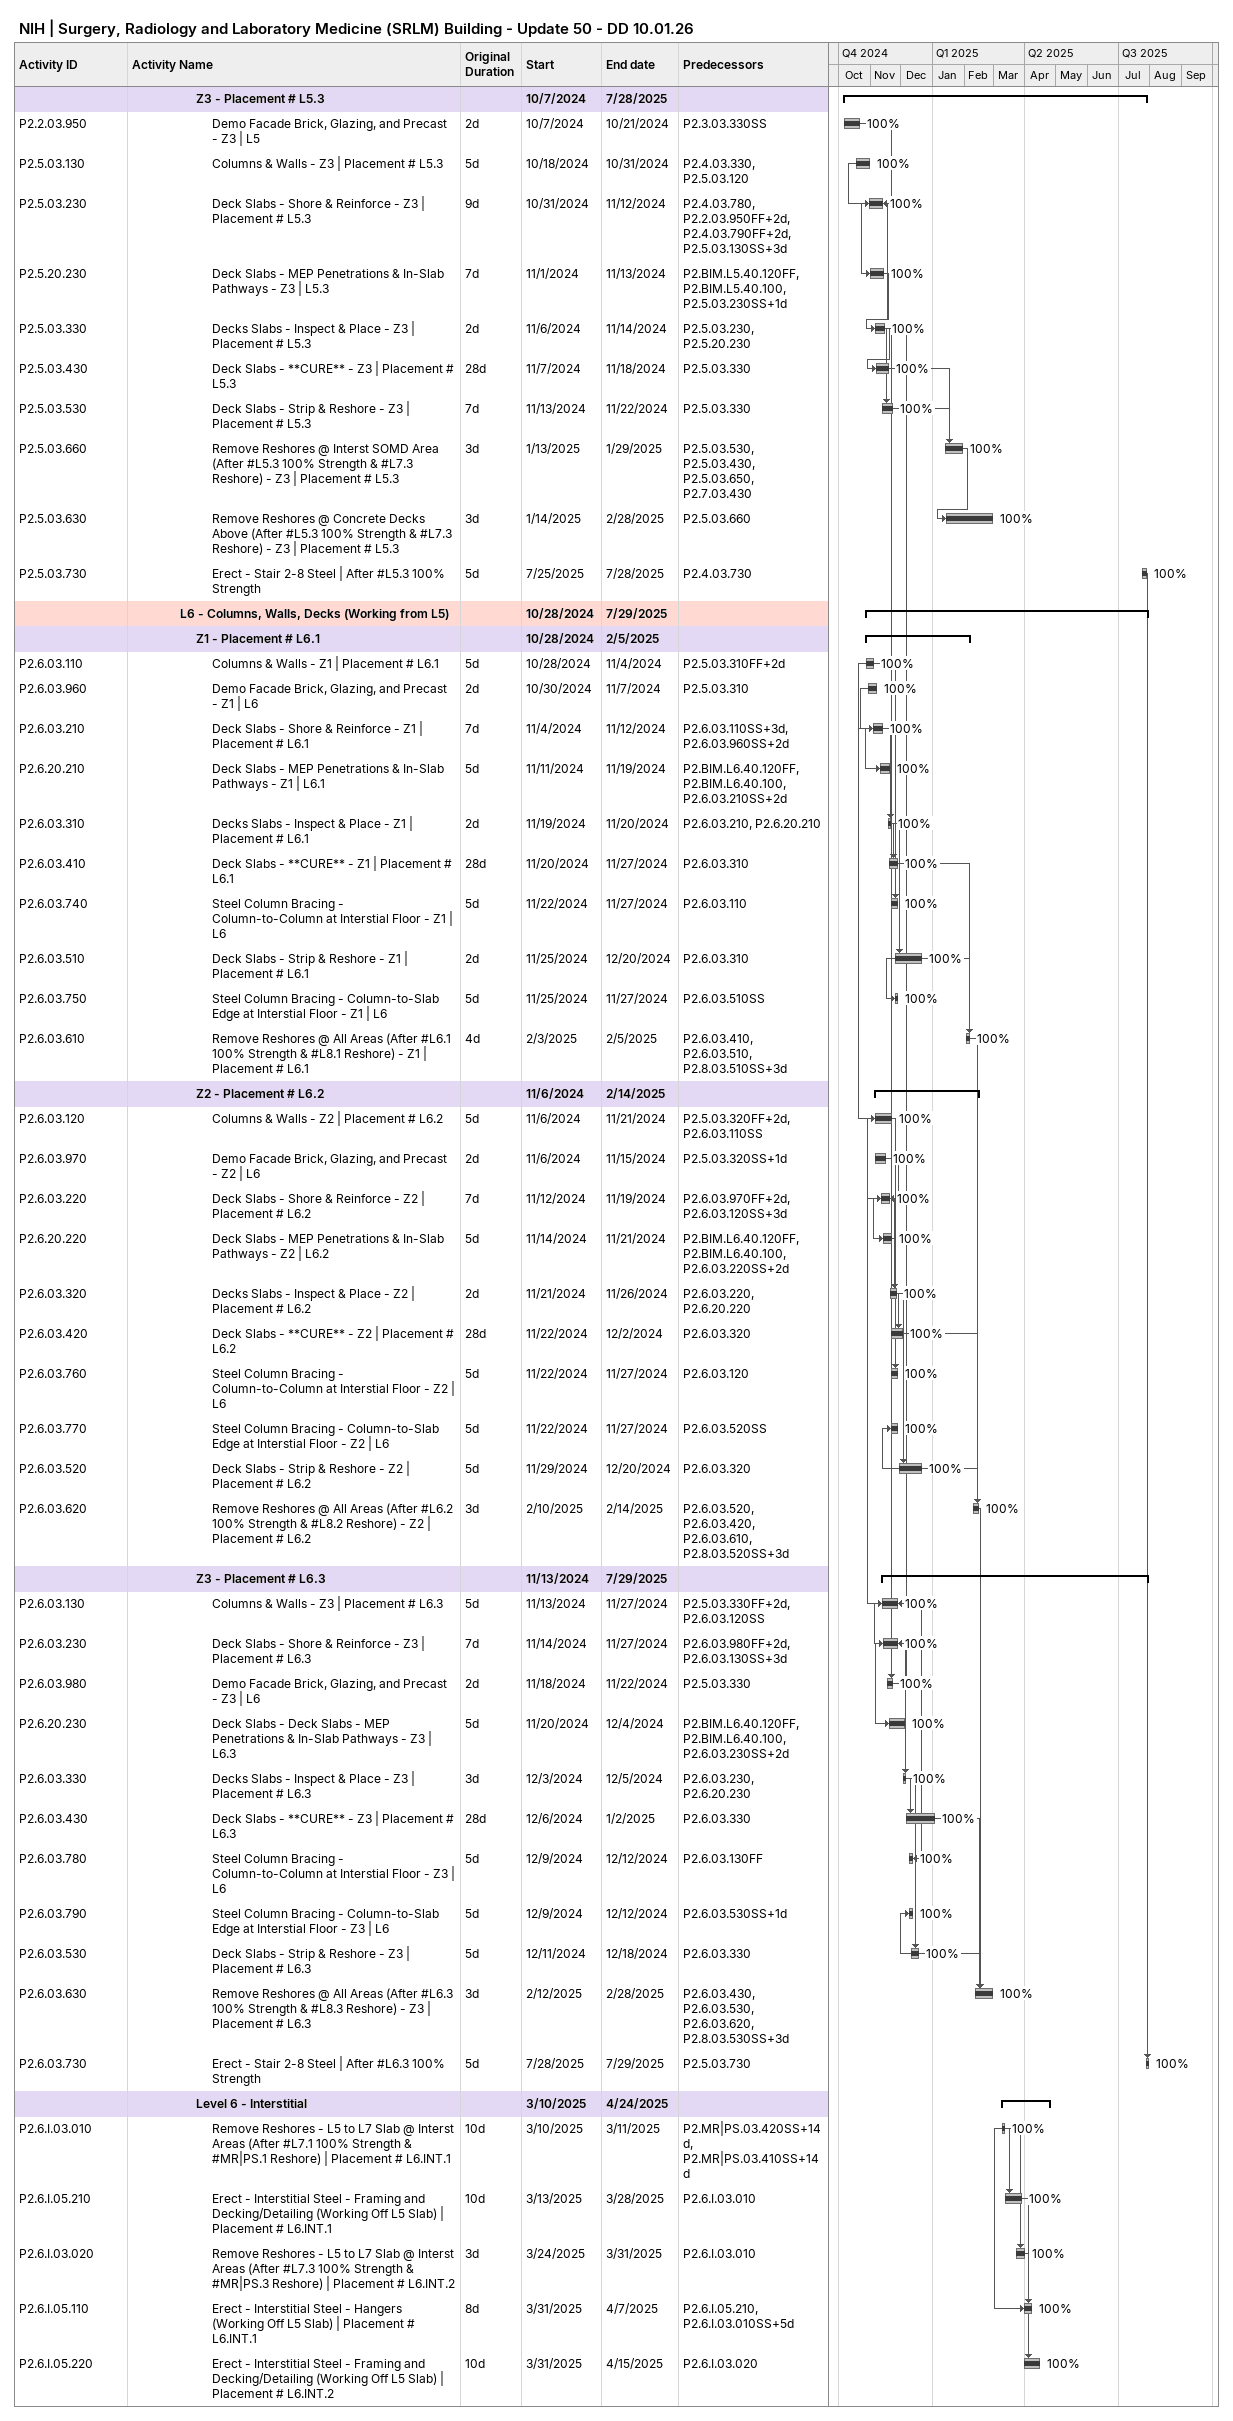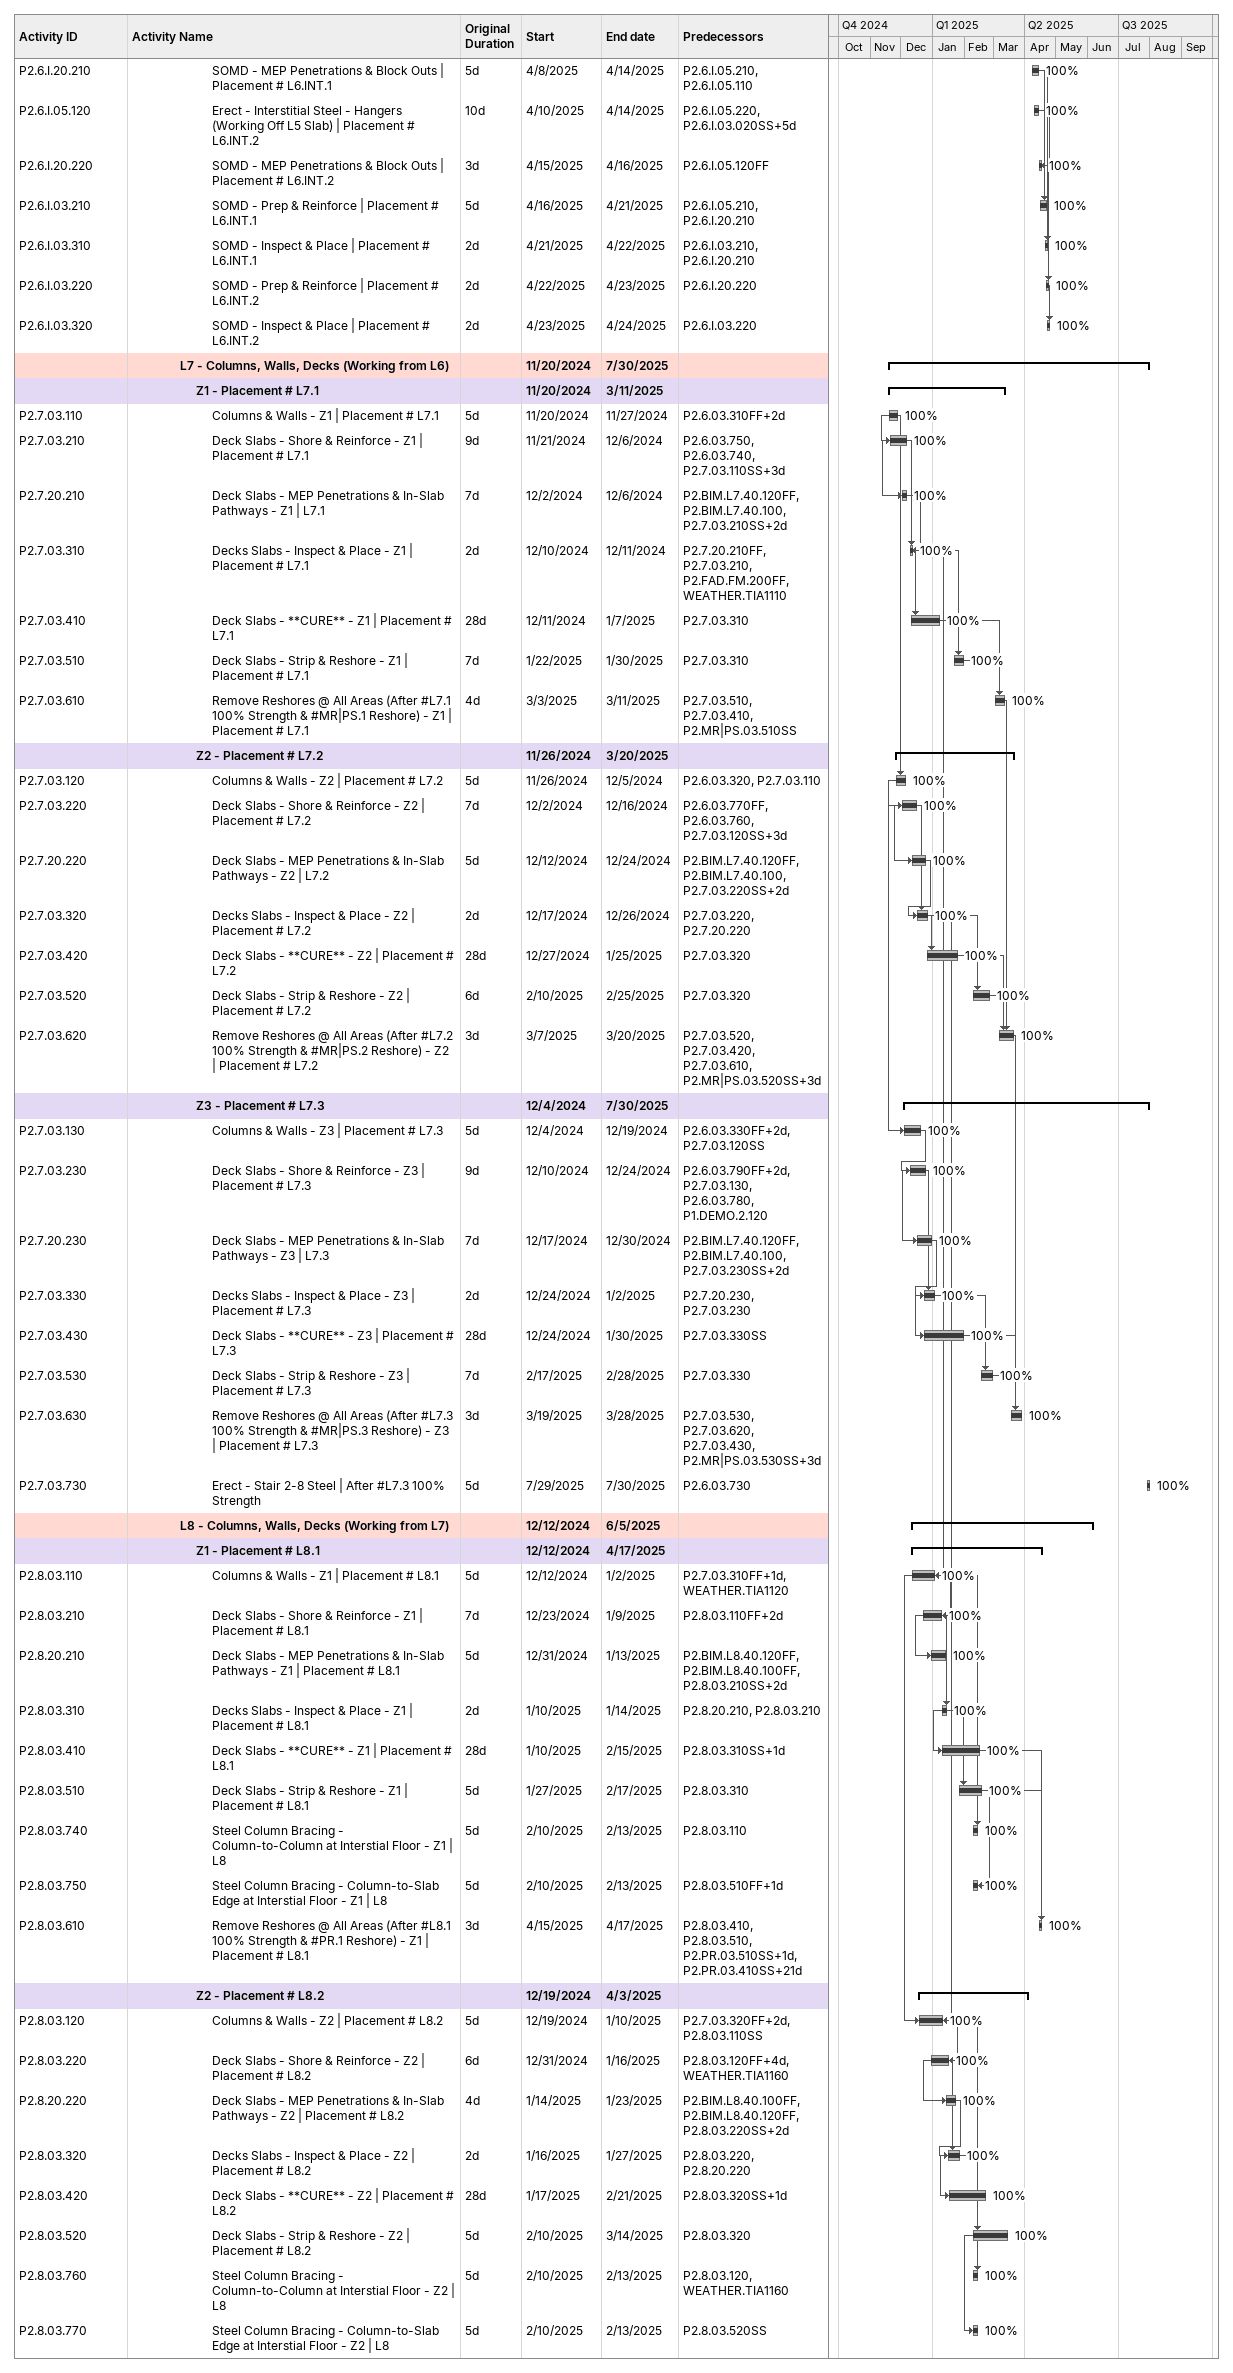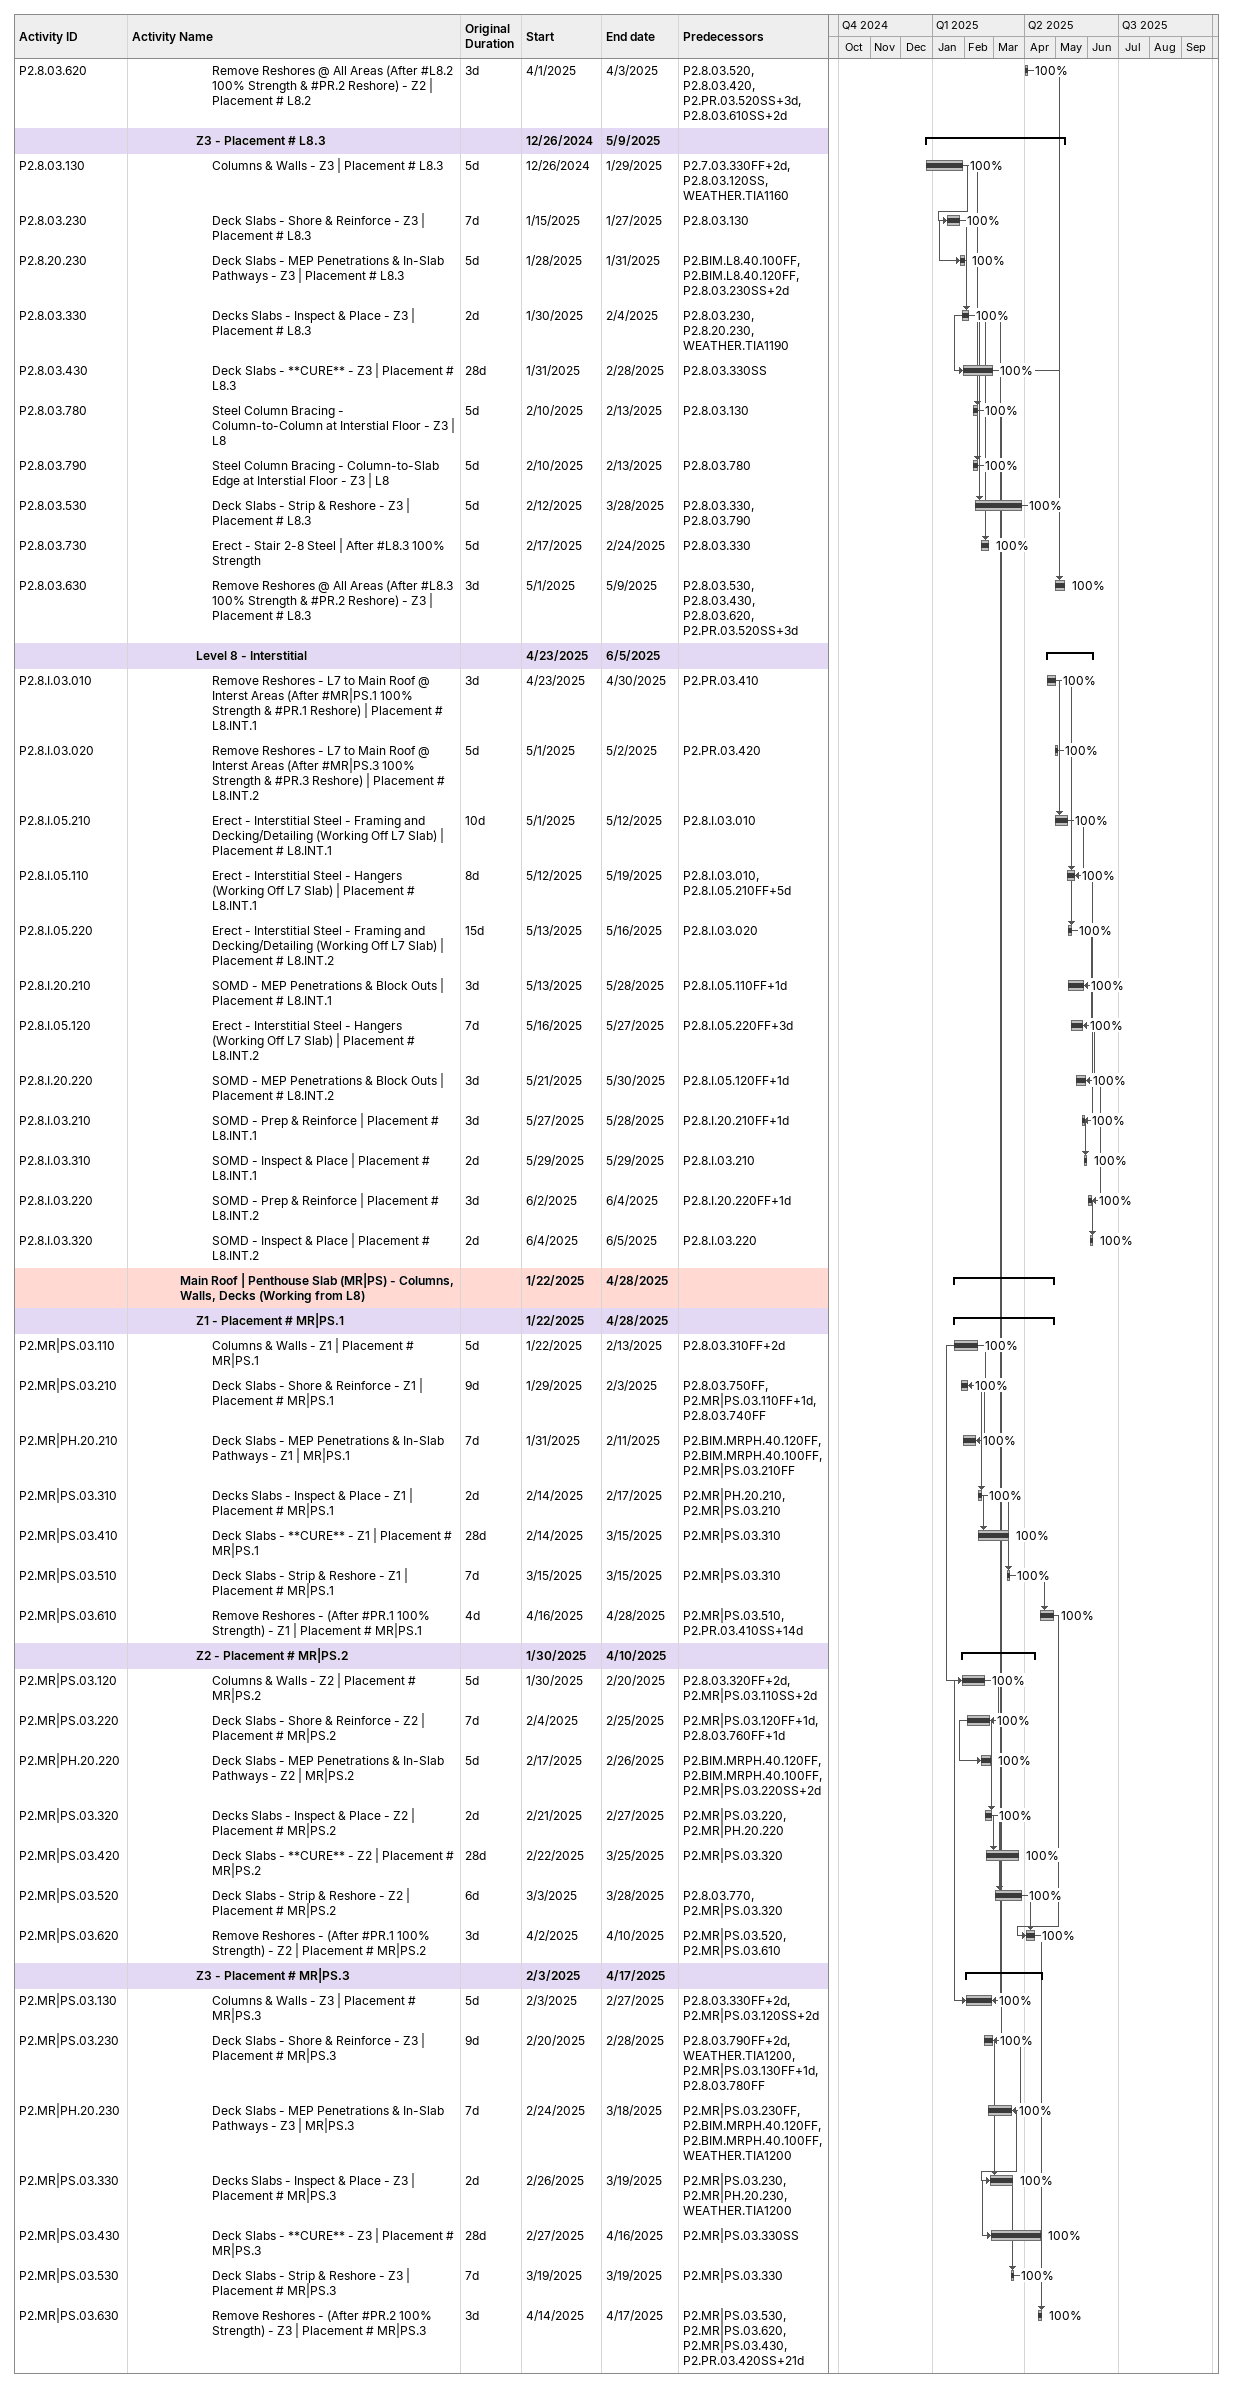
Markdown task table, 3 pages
NIH | Surgery, Radiology and Laboratory Medicine (SRLM) Building - Update 50 - DD 10.01.26

| ID | Level | Task | Original duration | Start | Finish | Predecessors | % complete |
|---|---|---|---|---|---|---|---|
|  | 5 | **Z3 - Placement # L5.3** |  | 2024-10-07 | 2025-07-28 |  |  |
| P2.2.03.950 | 6 | Demo Facade Brick, Glazing, and Precast - Z3 \| L5 | 2d | 2024-10-07 | 2024-10-21 | P2.3.03.330SS | 100 |
| P2.5.03.130 | 6 | Columns & Walls - Z3 \| Placement # L5.3 | 5d | 2024-10-18 | 2024-10-31 | P2.4.03.330, P2.5.03.120 | 100 |
| P2.5.03.230 | 6 | Deck Slabs - Shore & Reinforce - Z3 \| Placement # L5.3 | 9d | 2024-10-31 | 2024-11-12 | P2.4.03.780, P2.2.03.950FF+2d, P2.4.03.790FF+2d, P2.5.03.130SS+3d | 100 |
| P2.5.20.230 | 6 | Deck Slabs - MEP Penetrations & In-Slab Pathways - Z3 \| L5.3 | 7d | 2024-11-01 | 2024-11-13 | P2.BIM.L5.40.120FF, P2.BIM.L5.40.100, P2.5.03.230SS+1d | 100 |
| P2.5.03.330 | 6 | Decks Slabs - Inspect & Place - Z3 \| Placement # L5.3 | 2d | 2024-11-06 | 2024-11-14 | P2.5.03.230, P2.5.20.230 | 100 |
| P2.5.03.430 | 6 | Deck Slabs - **CURE** - Z3 \| Placement # L5.3 | 28d | 2024-11-07 | 2024-11-18 | P2.5.03.330 | 100 |
| P2.5.03.530 | 6 | Deck Slabs - Strip & Reshore - Z3 \| Placement # L5.3 | 7d | 2024-11-13 | 2024-11-22 | P2.5.03.330 | 100 |
| P2.5.03.660 | 6 | Remove Reshores @ Interst SOMD Area (After #L5.3 100% Strength & #L7.3 Reshore) - Z3 \| Placement # L5.3 | 3d | 2025-01-13 | 2025-01-29 | P2.5.03.530, P2.5.03.430, P2.5.03.650, P2.7.03.430 | 100 |
| P2.5.03.630 | 6 | Remove Reshores @ Concrete Decks Above (After #L5.3 100% Strength & #L7.3 Reshore) - Z3 \| Placement # L5.3 | 3d | 2025-01-14 | 2025-02-28 | P2.5.03.660 | 100 |
| P2.5.03.730 | 6 | Erect - Stair 2-8 Steel \| After #L5.3 100% Strength | 5d | 2025-07-25 | 2025-07-28 | P2.4.03.730 | 100 |
|  | 4 | **L6 - Columns, Walls, Decks (Working from L5)** |  | 2024-10-28 | 2025-07-29 |  |  |
|  | 5 | **Z1 - Placement # L6.1** |  | 2024-10-28 | 2025-02-05 |  |  |
| P2.6.03.110 | 6 | Columns & Walls - Z1 \| Placement # L6.1 | 5d | 2024-10-28 | 2024-11-04 | P2.5.03.310FF+2d | 100 |
| P2.6.03.960 | 6 | Demo Facade Brick, Glazing, and Precast - Z1 \| L6 | 2d | 2024-10-30 | 2024-11-07 | P2.5.03.310 | 100 |
| P2.6.03.210 | 6 | Deck Slabs - Shore & Reinforce - Z1 \| Placement # L6.1 | 7d | 2024-11-04 | 2024-11-12 | P2.6.03.110SS+3d, P2.6.03.960SS+2d | 100 |
| P2.6.20.210 | 6 | Deck Slabs - MEP Penetrations & In-Slab Pathways - Z1 \| L6.1 | 5d | 2024-11-11 | 2024-11-19 | P2.BIM.L6.40.120FF, P2.BIM.L6.40.100, P2.6.03.210SS+2d | 100 |
| P2.6.03.310 | 6 | Decks Slabs - Inspect & Place - Z1 \| Placement # L6.1 | 2d | 2024-11-19 | 2024-11-20 | P2.6.03.210, P2.6.20.210 | 100 |
| P2.6.03.410 | 6 | Deck Slabs - **CURE** - Z1 \| Placement # L6.1 | 28d | 2024-11-20 | 2024-11-27 | P2.6.03.310 | 100 |
| P2.6.03.740 | 6 | Steel Column Bracing - Column-to-Column at Interstial Floor - Z1 \| L6 | 5d | 2024-11-22 | 2024-11-27 | P2.6.03.110 | 100 |
| P2.6.03.510 | 6 | Deck Slabs - Strip & Reshore - Z1 \| Placement # L6.1 | 2d | 2024-11-25 | 2024-12-20 | P2.6.03.310 | 100 |
| P2.6.03.750 | 6 | Steel Column Bracing - Column-to-Slab Edge at Interstial Floor - Z1 \| L6 | 5d | 2024-11-25 | 2024-11-27 | P2.6.03.510SS | 100 |
| P2.6.03.610 | 6 | Remove Reshores @ All Areas (After #L6.1 100% Strength & #L8.1 Reshore) - Z1 \| Placement # L6.1 | 4d | 2025-02-03 | 2025-02-05 | P2.6.03.410, P2.6.03.510, P2.8.03.510SS+3d | 100 |
|  | 5 | **Z2 - Placement # L6.2** |  | 2024-11-06 | 2025-02-14 |  |  |
| P2.6.03.120 | 6 | Columns & Walls - Z2 \| Placement # L6.2 | 5d | 2024-11-06 | 2024-11-21 | P2.5.03.320FF+2d, P2.6.03.110SS | 100 |
| P2.6.03.970 | 6 | Demo Facade Brick, Glazing, and Precast - Z2 \| L6 | 2d | 2024-11-06 | 2024-11-15 | P2.5.03.320SS+1d | 100 |
| P2.6.03.220 | 6 | Deck Slabs - Shore & Reinforce - Z2 \| Placement # L6.2 | 7d | 2024-11-12 | 2024-11-19 | P2.6.03.970FF+2d, P2.6.03.120SS+3d | 100 |
| P2.6.20.220 | 6 | Deck Slabs - MEP Penetrations & In-Slab Pathways - Z2 \| L6.2 | 5d | 2024-11-14 | 2024-11-21 | P2.BIM.L6.40.120FF, P2.BIM.L6.40.100, P2.6.03.220SS+2d | 100 |
| P2.6.03.320 | 6 | Decks Slabs - Inspect & Place - Z2 \| Placement # L6.2 | 2d | 2024-11-21 | 2024-11-26 | P2.6.03.220, P2.6.20.220 | 100 |
| P2.6.03.420 | 6 | Deck Slabs - **CURE** - Z2 \| Placement # L6.2 | 28d | 2024-11-22 | 2024-12-02 | P2.6.03.320 | 100 |
| P2.6.03.760 | 6 | Steel Column Bracing - Column-to-Column at Interstial Floor - Z2 \| L6 | 5d | 2024-11-22 | 2024-11-27 | P2.6.03.120 | 100 |
| P2.6.03.770 | 6 | Steel Column Bracing - Column-to-Slab Edge at Interstial Floor - Z2 \| L6 | 5d | 2024-11-22 | 2024-11-27 | P2.6.03.520SS | 100 |
| P2.6.03.520 | 6 | Deck Slabs - Strip & Reshore - Z2 \| Placement # L6.2 | 5d | 2024-11-29 | 2024-12-20 | P2.6.03.320 | 100 |
| P2.6.03.620 | 6 | Remove Reshores @ All Areas (After #L6.2 100% Strength & #L8.2 Reshore) - Z2 \| Placement # L6.2 | 3d | 2025-02-10 | 2025-02-14 | P2.6.03.520, P2.6.03.420, P2.6.03.610, P2.8.03.520SS+3d | 100 |
|  | 5 | **Z3 - Placement # L6.3** |  | 2024-11-13 | 2025-07-29 |  |  |
| P2.6.03.130 | 6 | Columns & Walls - Z3 \| Placement # L6.3 | 5d | 2024-11-13 | 2024-11-27 | P2.5.03.330FF+2d, P2.6.03.120SS | 100 |
| P2.6.03.230 | 6 | Deck Slabs - Shore & Reinforce - Z3 \| Placement # L6.3 | 7d | 2024-11-14 | 2024-11-27 | P2.6.03.980FF+2d, P2.6.03.130SS+3d | 100 |
| P2.6.03.980 | 6 | Demo Facade Brick, Glazing, and Precast - Z3 \| L6 | 2d | 2024-11-18 | 2024-11-22 | P2.5.03.330 | 100 |
| P2.6.20.230 | 6 | Deck Slabs - Deck Slabs - MEP Penetrations & In-Slab Pathways - Z3 \| L6.3 | 5d | 2024-11-20 | 2024-12-04 | P2.BIM.L6.40.120FF, P2.BIM.L6.40.100, P2.6.03.230SS+2d | 100 |
| P2.6.03.330 | 6 | Decks Slabs - Inspect & Place - Z3 \| Placement # L6.3 | 3d | 2024-12-03 | 2024-12-05 | P2.6.03.230, P2.6.20.230 | 100 |
| P2.6.03.430 | 6 | Deck Slabs - **CURE** - Z3 \| Placement # L6.3 | 28d | 2024-12-06 | 2025-01-02 | P2.6.03.330 | 100 |
| P2.6.03.780 | 6 | Steel Column Bracing - Column-to-Column at Interstial Floor - Z3 \| L6 | 5d | 2024-12-09 | 2024-12-12 | P2.6.03.130FF | 100 |
| P2.6.03.790 | 6 | Steel Column Bracing - Column-to-Slab Edge at Interstial Floor - Z3 \| L6 | 5d | 2024-12-09 | 2024-12-12 | P2.6.03.530SS+1d | 100 |
| P2.6.03.530 | 6 | Deck Slabs - Strip & Reshore - Z3 \| Placement # L6.3 | 5d | 2024-12-11 | 2024-12-18 | P2.6.03.330 | 100 |
| P2.6.03.630 | 6 | Remove Reshores @ All Areas (After #L6.3 100% Strength & #L8.3 Reshore) - Z3 \| Placement # L6.3 | 3d | 2025-02-12 | 2025-02-28 | P2.6.03.430, P2.6.03.530, P2.6.03.620, P2.8.03.530SS+3d | 100 |
| P2.6.03.730 | 6 | Erect - Stair 2-8 Steel \| After #L6.3 100% Strength | 5d | 2025-07-28 | 2025-07-29 | P2.5.03.730 | 100 |
|  | 5 | **Level 6 - Interstitial** |  | 2025-03-10 | 2025-04-24 |  |  |
| P2.6.I.03.010 | 6 | Remove Reshores - L5 to L7 Slab @ Interst Areas (After #L7.1 100% Strength & #MR\|PS.1 Reshore) \| Placement # L6.INT.1 | 10d | 2025-03-10 | 2025-03-11 | P2.MR\|PS.03.420SS+14d, P2.MR\|PS.03.410SS+14d | 100 |
| P2.6.I.05.210 | 6 | Erect - Interstitial Steel - Framing and Decking/Detailing (Working Off L5 Slab) \| Placement # L6.INT.1 | 10d | 2025-03-13 | 2025-03-28 | P2.6.I.03.010 | 100 |
| P2.6.I.03.020 | 6 | Remove Reshores - L5 to L7 Slab @ Interst Areas (After #L7.3 100% Strength & #MR\|PS.3 Reshore) \| Placement # L6.INT.2 | 3d | 2025-03-24 | 2025-03-31 | P2.6.I.03.010 | 100 |
| P2.6.I.05.110 | 6 | Erect - Interstitial Steel - Hangers (Working Off L5 Slab) \| Placement # L6.INT.1 | 8d | 2025-03-31 | 2025-04-07 | P2.6.I.05.210, P2.6.I.03.010SS+5d | 100 |
| P2.6.I.05.220 | 6 | Erect - Interstitial Steel - Framing and Decking/Detailing (Working Off L5 Slab) \| Placement # L6.INT.2 | 10d | 2025-03-31 | 2025-04-15 | P2.6.I.03.020 | 100 |
| P2.6.I.20.210 | 6 | SOMD - MEP Penetrations & Block Outs \| Placement # L6.INT.1 | 5d | 2025-04-08 | 2025-04-14 | P2.6.I.05.210, P2.6.I.05.110 | 100 |
| P2.6.I.05.120 | 6 | Erect - Interstitial Steel - Hangers (Working Off L5 Slab) \| Placement # L6.INT.2 | 10d | 2025-04-10 | 2025-04-14 | P2.6.I.05.220, P2.6.I.03.020SS+5d | 100 |
| P2.6.I.20.220 | 6 | SOMD - MEP Penetrations & Block Outs \| Placement # L6.INT.2 | 3d | 2025-04-15 | 2025-04-16 | P2.6.I.05.120FF | 100 |
| P2.6.I.03.210 | 6 | SOMD - Prep & Reinforce \| Placement # L6.INT.1 | 5d | 2025-04-16 | 2025-04-21 | P2.6.I.05.210, P2.6.I.20.210 | 100 |
| P2.6.I.03.310 | 6 | SOMD - Inspect & Place \| Placement # L6.INT.1 | 2d | 2025-04-21 | 2025-04-22 | P2.6.I.03.210, P2.6.I.20.210 | 100 |
| P2.6.I.03.220 | 6 | SOMD - Prep & Reinforce \| Placement # L6.INT.2 | 2d | 2025-04-22 | 2025-04-23 | P2.6.I.20.220 | 100 |
| P2.6.I.03.320 | 6 | SOMD - Inspect & Place \| Placement # L6.INT.2 | 2d | 2025-04-23 | 2025-04-24 | P2.6.I.03.220 | 100 |
|  | 4 | **L7 - Columns, Walls, Decks (Working from L6)** |  | 2024-11-20 | 2025-07-30 |  |  |
|  | 5 | **Z1 - Placement # L7.1** |  | 2024-11-20 | 2025-03-11 |  |  |
| P2.7.03.110 | 6 | Columns & Walls - Z1 \| Placement # L7.1 | 5d | 2024-11-20 | 2024-11-27 | P2.6.03.310FF+2d | 100 |
| P2.7.03.210 | 6 | Deck Slabs - Shore & Reinforce - Z1 \| Placement # L7.1 | 9d | 2024-11-21 | 2024-12-06 | P2.6.03.750, P2.6.03.740, P2.7.03.110SS+3d | 100 |
| P2.7.20.210 | 6 | Deck Slabs - MEP Penetrations & In-Slab Pathways - Z1 \| L7.1 | 7d | 2024-12-02 | 2024-12-06 | P2.BIM.L7.40.120FF, P2.BIM.L7.40.100, P2.7.03.210SS+2d | 100 |
| P2.7.03.310 | 6 | Decks Slabs - Inspect & Place - Z1 \| Placement # L7.1 | 2d | 2024-12-10 | 2024-12-11 | P2.7.20.210FF, P2.7.03.210, P2.FAD.FM.200FF, WEATHER.TIA1110 | 100 |
| P2.7.03.410 | 6 | Deck Slabs - **CURE** - Z1 \| Placement # L7.1 | 28d | 2024-12-11 | 2025-01-07 | P2.7.03.310 | 100 |
| P2.7.03.510 | 6 | Deck Slabs - Strip & Reshore - Z1 \| Placement # L7.1 | 7d | 2025-01-22 | 2025-01-30 | P2.7.03.310 | 100 |
| P2.7.03.610 | 6 | Remove Reshores @ All Areas (After #L7.1 100% Strength & #MR\|PS.1 Reshore) - Z1 \| Placement # L7.1 | 4d | 2025-03-03 | 2025-03-11 | P2.7.03.510, P2.7.03.410, P2.MR\|PS.03.510SS | 100 |
|  | 5 | **Z2 - Placement # L7.2** |  | 2024-11-26 | 2025-03-20 |  |  |
| P2.7.03.120 | 6 | Columns & Walls - Z2 \| Placement # L7.2 | 5d | 2024-11-26 | 2024-12-05 | P2.6.03.320, P2.7.03.110 | 100 |
| P2.7.03.220 | 6 | Deck Slabs - Shore & Reinforce - Z2 \| Placement # L7.2 | 7d | 2024-12-02 | 2024-12-16 | P2.6.03.770FF, P2.6.03.760, P2.7.03.120SS+3d | 100 |
| P2.7.20.220 | 6 | Deck Slabs - MEP Penetrations & In-Slab Pathways - Z2 \| L7.2 | 5d | 2024-12-12 | 2024-12-24 | P2.BIM.L7.40.120FF, P2.BIM.L7.40.100, P2.7.03.220SS+2d | 100 |
| P2.7.03.320 | 6 | Decks Slabs - Inspect & Place - Z2 \| Placement # L7.2 | 2d | 2024-12-17 | 2024-12-26 | P2.7.03.220, P2.7.20.220 | 100 |
| P2.7.03.420 | 6 | Deck Slabs - **CURE** - Z2 \| Placement # L7.2 | 28d | 2024-12-27 | 2025-01-25 | P2.7.03.320 | 100 |
| P2.7.03.520 | 6 | Deck Slabs - Strip & Reshore - Z2 \| Placement # L7.2 | 6d | 2025-02-10 | 2025-02-25 | P2.7.03.320 | 100 |
| P2.7.03.620 | 6 | Remove Reshores @ All Areas (After #L7.2 100% Strength & #MR\|PS.2 Reshore) - Z2 \| Placement # L7.2 | 3d | 2025-03-07 | 2025-03-20 | P2.7.03.520, P2.7.03.420, P2.7.03.610, P2.MR\|PS.03.520SS+3d | 100 |
|  | 5 | **Z3 - Placement # L7.3** |  | 2024-12-04 | 2025-07-30 |  |  |
| P2.7.03.130 | 6 | Columns & Walls - Z3 \| Placement # L7.3 | 5d | 2024-12-04 | 2024-12-19 | P2.6.03.330FF+2d, P2.7.03.120SS | 100 |
| P2.7.03.230 | 6 | Deck Slabs - Shore & Reinforce - Z3 \| Placement # L7.3 | 9d | 2024-12-10 | 2024-12-24 | P2.6.03.790FF+2d, P2.7.03.130, P2.6.03.780, P1.DEMO.2.120 | 100 |
| P2.7.20.230 | 6 | Deck Slabs - MEP Penetrations & In-Slab Pathways - Z3 \| L7.3 | 7d | 2024-12-17 | 2024-12-30 | P2.BIM.L7.40.120FF, P2.BIM.L7.40.100, P2.7.03.230SS+2d | 100 |
| P2.7.03.330 | 6 | Decks Slabs - Inspect & Place - Z3 \| Placement # L7.3 | 2d | 2024-12-24 | 2025-01-02 | P2.7.20.230, P2.7.03.230 | 100 |
| P2.7.03.430 | 6 | Deck Slabs - **CURE** - Z3 \| Placement # L7.3 | 28d | 2024-12-24 | 2025-01-30 | P2.7.03.330SS | 100 |
| P2.7.03.530 | 6 | Deck Slabs - Strip & Reshore - Z3 \| Placement # L7.3 | 7d | 2025-02-17 | 2025-02-28 | P2.7.03.330 | 100 |
| P2.7.03.630 | 6 | Remove Reshores @ All Areas (After #L7.3 100% Strength & #MR\|PS.3 Reshore) - Z3 \| Placement # L7.3 | 3d | 2025-03-19 | 2025-03-28 | P2.7.03.530, P2.7.03.620, P2.7.03.430, P2.MR\|PS.03.530SS+3d | 100 |
| P2.7.03.730 | 6 | Erect - Stair 2-8 Steel \| After #L7.3 100% Strength | 5d | 2025-07-29 | 2025-07-30 | P2.6.03.730 | 100 |
|  | 4 | **L8 - Columns, Walls, Decks (Working from L7)** |  | 2024-12-12 | 2025-06-05 |  |  |
|  | 5 | **Z1 - Placement # L8.1** |  | 2024-12-12 | 2025-04-17 |  |  |
| P2.8.03.110 | 6 | Columns & Walls - Z1 \| Placement # L8.1 | 5d | 2024-12-12 | 2025-01-02 | P2.7.03.310FF+1d, WEATHER.TIA1120 | 100 |
| P2.8.03.210 | 6 | Deck Slabs - Shore & Reinforce - Z1 \| Placement # L8.1 | 7d | 2024-12-23 | 2025-01-09 | P2.8.03.110FF+2d | 100 |
| P2.8.20.210 | 6 | Deck Slabs - MEP Penetrations & In-Slab Pathways - Z1 \| Placement # L8.1 | 5d | 2024-12-31 | 2025-01-13 | P2.BIM.L8.40.120FF, P2.BIM.L8.40.100FF, P2.8.03.210SS+2d | 100 |
| P2.8.03.310 | 6 | Decks Slabs - Inspect & Place - Z1 \| Placement # L8.1 | 2d | 2025-01-10 | 2025-01-14 | P2.8.20.210, P2.8.03.210 | 100 |
| P2.8.03.410 | 6 | Deck Slabs - **CURE** - Z1 \| Placement # L8.1 | 28d | 2025-01-10 | 2025-02-15 | P2.8.03.310SS+1d | 100 |
| P2.8.03.510 | 6 | Deck Slabs - Strip & Reshore - Z1 \| Placement # L8.1 | 5d | 2025-01-27 | 2025-02-17 | P2.8.03.310 | 100 |
| P2.8.03.740 | 6 | Steel Column Bracing - Column-to-Column at Interstial Floor - Z1 \| L8 | 5d | 2025-02-10 | 2025-02-13 | P2.8.03.110 | 100 |
| P2.8.03.750 | 6 | Steel Column Bracing - Column-to-Slab Edge at Interstial Floor - Z1 \| L8 | 5d | 2025-02-10 | 2025-02-13 | P2.8.03.510FF+1d | 100 |
| P2.8.03.610 | 6 | Remove Reshores @ All Areas (After #L8.1 100% Strength & #PR.1 Reshore) - Z1 \| Placement # L8.1 | 3d | 2025-04-15 | 2025-04-17 | P2.8.03.410, P2.8.03.510, P2.PR.03.510SS+1d, P2.PR.03.410SS+21d | 100 |
|  | 5 | **Z2 - Placement # L8.2** |  | 2024-12-19 | 2025-04-03 |  |  |
| P2.8.03.120 | 6 | Columns & Walls - Z2 \| Placement # L8.2 | 5d | 2024-12-19 | 2025-01-10 | P2.7.03.320FF+2d, P2.8.03.110SS | 100 |
| P2.8.03.220 | 6 | Deck Slabs - Shore & Reinforce - Z2 \| Placement # L8.2 | 6d | 2024-12-31 | 2025-01-16 | P2.8.03.120FF+4d, WEATHER.TIA1160 | 100 |
| P2.8.20.220 | 6 | Deck Slabs - MEP Penetrations & In-Slab Pathways - Z2 \| Placement # L8.2 | 4d | 2025-01-14 | 2025-01-23 | P2.BIM.L8.40.100FF, P2.BIM.L8.40.120FF, P2.8.03.220SS+2d | 100 |
| P2.8.03.320 | 6 | Decks Slabs - Inspect & Place - Z2 \| Placement # L8.2 | 2d | 2025-01-16 | 2025-01-27 | P2.8.03.220, P2.8.20.220 | 100 |
| P2.8.03.420 | 6 | Deck Slabs - **CURE** - Z2 \| Placement # L8.2 | 28d | 2025-01-17 | 2025-02-21 | P2.8.03.320SS+1d | 100 |
| P2.8.03.520 | 6 | Deck Slabs - Strip & Reshore - Z2 \| Placement # L8.2 | 5d | 2025-02-10 | 2025-03-14 | P2.8.03.320 | 100 |
| P2.8.03.760 | 6 | Steel Column Bracing - Column-to-Column at Interstial Floor - Z2 \| L8 | 5d | 2025-02-10 | 2025-02-13 | P2.8.03.120, WEATHER.TIA1160 | 100 |
| P2.8.03.770 | 6 | Steel Column Bracing - Column-to-Slab Edge at Interstial Floor - Z2 \| L8 | 5d | 2025-02-10 | 2025-02-13 | P2.8.03.520SS | 100 |
| P2.8.03.620 | 6 | Remove Reshores @ All Areas (After #L8.2 100% Strength & #PR.2 Reshore) - Z2 \| Placement # L8.2 | 3d | 2025-04-01 | 2025-04-03 | P2.8.03.520, P2.8.03.420, P2.PR.03.520SS+3d, P2.8.03.610SS+2d | 100 |
|  | 5 | **Z3 - Placement # L8.3** |  | 2024-12-26 | 2025-05-09 |  |  |
| P2.8.03.130 | 6 | Columns & Walls - Z3 \| Placement # L8.3 | 5d | 2024-12-26 | 2025-01-29 | P2.7.03.330FF+2d, P2.8.03.120SS, WEATHER.TIA1160 | 100 |
| P2.8.03.230 | 6 | Deck Slabs - Shore & Reinforce - Z3 \| Placement # L8.3 | 7d | 2025-01-15 | 2025-01-27 | P2.8.03.130 | 100 |
| P2.8.20.230 | 6 | Deck Slabs - MEP Penetrations & In-Slab Pathways - Z3 \| Placement # L8.3 | 5d | 2025-01-28 | 2025-01-31 | P2.BIM.L8.40.100FF, P2.BIM.L8.40.120FF, P2.8.03.230SS+2d | 100 |
| P2.8.03.330 | 6 | Decks Slabs - Inspect & Place - Z3 \| Placement # L8.3 | 2d | 2025-01-30 | 2025-02-04 | P2.8.03.230, P2.8.20.230, WEATHER.TIA1190 | 100 |
| P2.8.03.430 | 6 | Deck Slabs - **CURE** - Z3 \| Placement # L8.3 | 28d | 2025-01-31 | 2025-02-28 | P2.8.03.330SS | 100 |
| P2.8.03.780 | 6 | Steel Column Bracing - Column-to-Column at Interstial Floor - Z3 \| L8 | 5d | 2025-02-10 | 2025-02-13 | P2.8.03.130 | 100 |
| P2.8.03.790 | 6 | Steel Column Bracing - Column-to-Slab Edge at Interstial Floor - Z3 \| L8 | 5d | 2025-02-10 | 2025-02-13 | P2.8.03.780 | 100 |
| P2.8.03.530 | 6 | Deck Slabs - Strip & Reshore - Z3 \| Placement # L8.3 | 5d | 2025-02-12 | 2025-03-28 | P2.8.03.330, P2.8.03.790 | 100 |
| P2.8.03.730 | 6 | Erect - Stair 2-8 Steel \| After #L8.3 100% Strength | 5d | 2025-02-17 | 2025-02-24 | P2.8.03.330 | 100 |
| P2.8.03.630 | 6 | Remove Reshores @ All Areas (After #L8.3 100% Strength & #PR.2 Reshore) - Z3 \| Placement # L8.3 | 3d | 2025-05-01 | 2025-05-09 | P2.8.03.530, P2.8.03.430, P2.8.03.620, P2.PR.03.520SS+3d | 100 |
|  | 5 | **Level 8 - Interstitial** |  | 2025-04-23 | 2025-06-05 |  |  |
| P2.8.I.03.010 | 6 | Remove Reshores - L7 to Main Roof @ Interst Areas (After #MR\|PS.1 100% Strength & #PR.1 Reshore) \| Placement # L8.INT.1 | 3d | 2025-04-23 | 2025-04-30 | P2.PR.03.410 | 100 |
| P2.8.I.03.020 | 6 | Remove Reshores - L7 to Main Roof @ Interst Areas (After #MR\|PS.3 100% Strength & #PR.3 Reshore) \| Placement # L8.INT.2 | 5d | 2025-05-01 | 2025-05-02 | P2.PR.03.420 | 100 |
| P2.8.I.05.210 | 6 | Erect - Interstitial Steel - Framing and Decking/Detailing (Working Off L7 Slab) \| Placement # L8.INT.1 | 10d | 2025-05-01 | 2025-05-12 | P2.8.I.03.010 | 100 |
| P2.8.I.05.110 | 6 | Erect - Interstitial Steel - Hangers (Working Off L7 Slab) \| Placement # L8.INT.1 | 8d | 2025-05-12 | 2025-05-19 | P2.8.I.03.010, P2.8.I.05.210FF+5d | 100 |
| P2.8.I.05.220 | 6 | Erect - Interstitial Steel - Framing and Decking/Detailing (Working Off L7 Slab) \| Placement # L8.INT.2 | 15d | 2025-05-13 | 2025-05-16 | P2.8.I.03.020 | 100 |
| P2.8.I.20.210 | 6 | SOMD - MEP Penetrations & Block Outs \| Placement # L8.INT.1 | 3d | 2025-05-13 | 2025-05-28 | P2.8.I.05.110FF+1d | 100 |
| P2.8.I.05.120 | 6 | Erect - Interstitial Steel - Hangers (Working Off L7 Slab) \| Placement # L8.INT.2 | 7d | 2025-05-16 | 2025-05-27 | P2.8.I.05.220FF+3d | 100 |
| P2.8.I.20.220 | 6 | SOMD - MEP Penetrations & Block Outs \| Placement # L8.INT.2 | 3d | 2025-05-21 | 2025-05-30 | P2.8.I.05.120FF+1d | 100 |
| P2.8.I.03.210 | 6 | SOMD - Prep & Reinforce \| Placement # L8.INT.1 | 3d | 2025-05-27 | 2025-05-28 | P2.8.I.20.210FF+1d | 100 |
| P2.8.I.03.310 | 6 | SOMD - Inspect & Place \| Placement # L8.INT.1 | 2d | 2025-05-29 | 2025-05-29 | P2.8.I.03.210 | 100 |
| P2.8.I.03.220 | 6 | SOMD - Prep & Reinforce \| Placement # L8.INT.2 | 3d | 2025-06-02 | 2025-06-04 | P2.8.I.20.220FF+1d | 100 |
| P2.8.I.03.320 | 6 | SOMD - Inspect & Place \| Placement # L8.INT.2 | 2d | 2025-06-04 | 2025-06-05 | P2.8.I.03.220 | 100 |
|  | 4 | **Main Roof \| Penthouse Slab (MR\|PS) - Columns, Walls, Decks (Working from L8)** |  | 2025-01-22 | 2025-04-28 |  |  |
|  | 5 | **Z1 - Placement # MR\|PS.1** |  | 2025-01-22 | 2025-04-28 |  |  |
| P2.MR\|PS.03.110 | 6 | Columns & Walls - Z1 \| Placement # MR\|PS.1 | 5d | 2025-01-22 | 2025-02-13 | P2.8.03.310FF+2d | 100 |
| P2.MR\|PS.03.210 | 6 | Deck Slabs - Shore & Reinforce - Z1 \| Placement # MR\|PS.1 | 9d | 2025-01-29 | 2025-02-03 | P2.8.03.750FF, P2.MR\|PS.03.110FF+1d, P2.8.03.740FF | 100 |
| P2.MR\|PH.20.210 | 6 | Deck Slabs - MEP Penetrations & In-Slab Pathways - Z1 \| MR\|PS.1 | 7d | 2025-01-31 | 2025-02-11 | P2.BIM.MRPH.40.120FF, P2.BIM.MRPH.40.100FF, P2.MR\|PS.03.210FF | 100 |
| P2.MR\|PS.03.310 | 6 | Decks Slabs - Inspect & Place - Z1 \| Placement # MR\|PS.1 | 2d | 2025-02-14 | 2025-02-17 | P2.MR\|PH.20.210, P2.MR\|PS.03.210 | 100 |
| P2.MR\|PS.03.410 | 6 | Deck Slabs - **CURE** - Z1 \| Placement # MR\|PS.1 | 28d | 2025-02-14 | 2025-03-15 | P2.MR\|PS.03.310 | 100 |
| P2.MR\|PS.03.510 | 6 | Deck Slabs - Strip & Reshore - Z1 \| Placement # MR\|PS.1 | 7d | 2025-03-15 | 2025-03-15 | P2.MR\|PS.03.310 | 100 |
| P2.MR\|PS.03.610 | 6 | Remove Reshores - (After #PR.1 100% Strength) - Z1 \| Placement # MR\|PS.1 | 4d | 2025-04-16 | 2025-04-28 | P2.MR\|PS.03.510, P2.PR.03.410SS+14d | 100 |
|  | 5 | **Z2 - Placement # MR\|PS.2** |  | 2025-01-30 | 2025-04-10 |  |  |
| P2.MR\|PS.03.120 | 6 | Columns & Walls - Z2 \| Placement # MR\|PS.2 | 5d | 2025-01-30 | 2025-02-20 | P2.8.03.320FF+2d, P2.MR\|PS.03.110SS+2d | 100 |
| P2.MR\|PS.03.220 | 6 | Deck Slabs - Shore & Reinforce - Z2 \| Placement # MR\|PS.2 | 7d | 2025-02-04 | 2025-02-25 | P2.MR\|PS.03.120FF+1d, P2.8.03.760FF+1d | 100 |
| P2.MR\|PH.20.220 | 6 | Deck Slabs - MEP Penetrations & In-Slab Pathways - Z2 \| MR\|PS.2 | 5d | 2025-02-17 | 2025-02-26 | P2.BIM.MRPH.40.120FF, P2.BIM.MRPH.40.100FF, P2.MR\|PS.03.220SS+2d | 100 |
| P2.MR\|PS.03.320 | 6 | Decks Slabs - Inspect & Place - Z2 \| Placement # MR\|PS.2 | 2d | 2025-02-21 | 2025-02-27 | P2.MR\|PS.03.220, P2.MR\|PH.20.220 | 100 |
| P2.MR\|PS.03.420 | 6 | Deck Slabs - **CURE** - Z2 \| Placement # MR\|PS.2 | 28d | 2025-02-22 | 2025-03-25 | P2.MR\|PS.03.320 | 100 |
| P2.MR\|PS.03.520 | 6 | Deck Slabs - Strip & Reshore - Z2 \| Placement # MR\|PS.2 | 6d | 2025-03-03 | 2025-03-28 | P2.8.03.770, P2.MR\|PS.03.320 | 100 |
| P2.MR\|PS.03.620 | 6 | Remove Reshores - (After #PR.1 100% Strength) - Z2 \| Placement # MR\|PS.2 | 3d | 2025-04-02 | 2025-04-10 | P2.MR\|PS.03.520, P2.MR\|PS.03.610 | 100 |
|  | 5 | **Z3 - Placement # MR\|PS.3** |  | 2025-02-03 | 2025-04-17 |  |  |
| P2.MR\|PS.03.130 | 6 | Columns & Walls - Z3 \| Placement # MR\|PS.3 | 5d | 2025-02-03 | 2025-02-27 | P2.8.03.330FF+2d, P2.MR\|PS.03.120SS+2d | 100 |
| P2.MR\|PS.03.230 | 6 | Deck Slabs - Shore & Reinforce - Z3 \| Placement # MR\|PS.3 | 9d | 2025-02-20 | 2025-02-28 | P2.8.03.790FF+2d, WEATHER.TIA1200, P2.MR\|PS.03.130FF+1d, P2.8.03.780FF | 100 |
| P2.MR\|PH.20.230 | 6 | Deck Slabs - MEP Penetrations & In-Slab Pathways - Z3 \| MR\|PS.3 | 7d | 2025-02-24 | 2025-03-18 | P2.MR\|PS.03.230FF, P2.BIM.MRPH.40.120FF, P2.BIM.MRPH.40.100FF, WEATHER.TIA1200 | 100 |
| P2.MR\|PS.03.330 | 6 | Decks Slabs - Inspect & Place - Z3 \| Placement # MR\|PS.3 | 2d | 2025-02-26 | 2025-03-19 | P2.MR\|PS.03.230, P2.MR\|PH.20.230, WEATHER.TIA1200 | 100 |
| P2.MR\|PS.03.430 | 6 | Deck Slabs - **CURE** - Z3 \| Placement # MR\|PS.3 | 28d | 2025-02-27 | 2025-04-16 | P2.MR\|PS.03.330SS | 100 |
| P2.MR\|PS.03.530 | 6 | Deck Slabs - Strip & Reshore - Z3 \| Placement # MR\|PS.3 | 7d | 2025-03-19 | 2025-03-19 | P2.MR\|PS.03.330 | 100 |
| P2.MR\|PS.03.630 | 6 | Remove Reshores - (After #PR.2 100% Strength) - Z3 \| Placement # MR\|PS.3 | 3d | 2025-04-14 | 2025-04-17 | P2.MR\|PS.03.530, P2.MR\|PS.03.620, P2.MR\|PS.03.430, P2.PR.03.420SS+21d | 100 |
